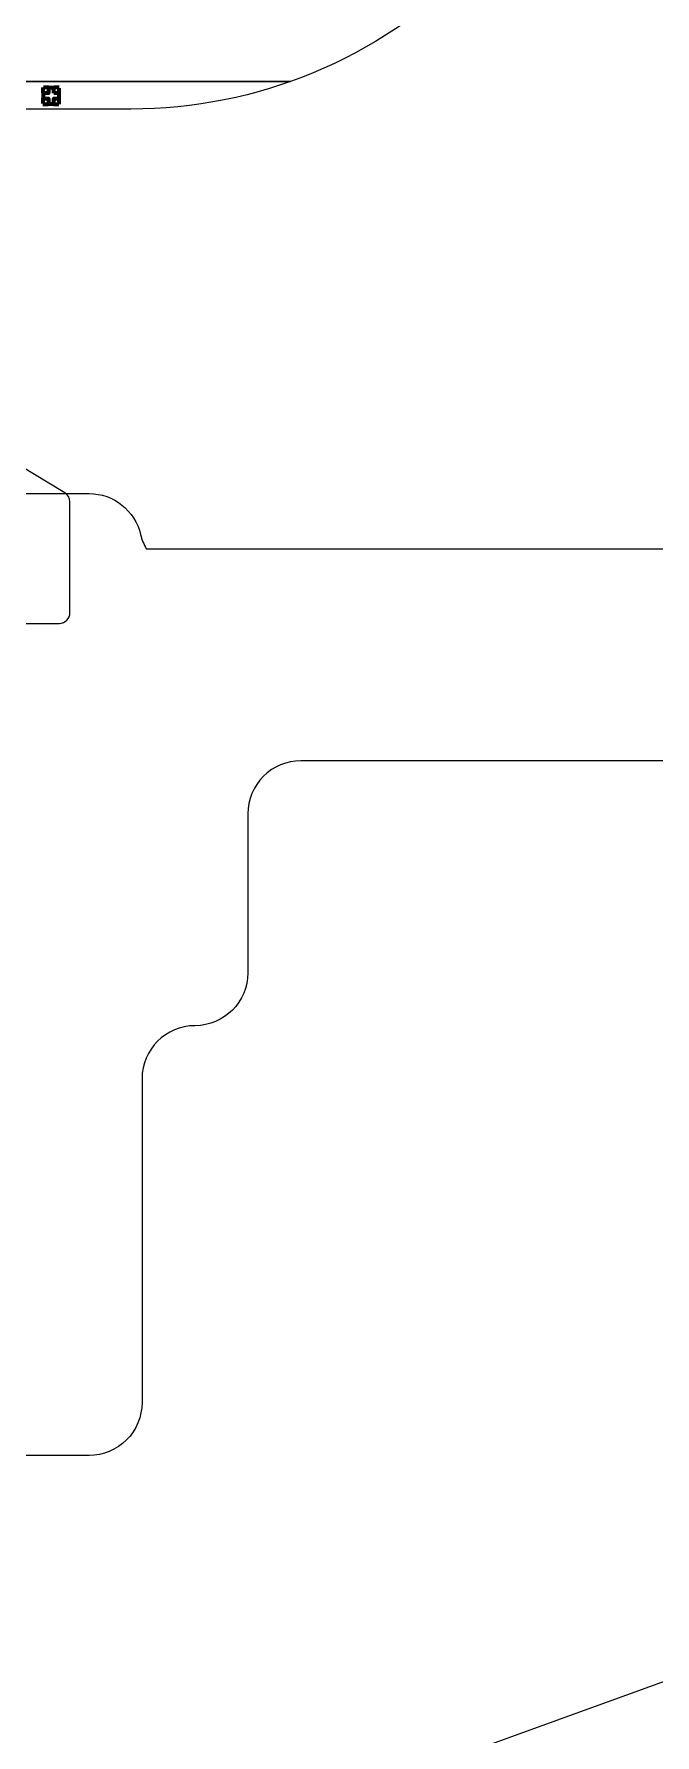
# Model space of a CAD drawing. Header units: inches. Extents: x 1765 to 5217, y -1519 to 441.
# Drawn here: x 4118.29 to 4130.01, y -792.22 to -760.11 of the extents above; entities that cross this region are included whole.
import ezdxf

# ---------------------------------------------------------------- set-up
doc = ezdxf.new("R2010")
doc.units = ezdxf.units.IN
doc.header["$MEASUREMENT"] = 0
doc.linetypes.add('DOT', pattern=[0.2, 0.1, -0.1])
for name, color, linetype, lineweight in [('DIM', 3, 'Continuous', 15), ('Mark', 7, 'Continuous', 13), ('注释', 2, 'Continuous', 13)]:
    doc.layers.add(name, color=color, linetype=linetype, lineweight=lineweight)

msp = doc.modelspace()

# ---------------------------------------------------------------- linework, layer by layer
msp.add_lwpolyline([(4129.116, -726.815), (4129.116, -752.53, -0.414214), (4120.116, -761.53), (4103.329, -761.53, -0.414214), (4094.329, -752.53), (4094.329, -726.815, -0.414214), (4102.749, -718.395), (4120.696, -718.395, -0.414214)], format="xyb", close=True)
at = {"color": 2}
msp.add_lwpolyline([(4129.116, -726.815), (4129.116, -752.53, -0.414214), (4120.116, -761.53), (4103.329, -761.53, -0.414214), (4094.329, -752.53), (4094.329, -726.815, -0.414214), (4102.749, -718.395), (4120.696, -718.395, -0.414214)], format="xyb", close=True, dxfattribs=at)
msp.add_lwpolyline([(4100.314, -761.01), (4123.13, -761.01)], close=True)
msp.add_lwpolyline([(4104.677, -771.237), (4118.767, -771.237, 0.414214), (4118.967, -771.037), (4118.967, -768.943, 0.263643), (4118.87, -768.772), (4117.478, -767.938, -0.263643)], format="xyb")
at = {"color": 1}
for points in [[(4096.229, -769.787, -0.414214), (4097.229, -768.787), (4119.327, -768.787, -0.348147), (4120.301, -769.559, 0.073355), (4120.408, -769.83), (4138.179, -769.83, -0.414214)], [(4135.179, -773.83), (4123.326, -773.83, 0.414214), (4122.326, -774.83), (4122.326, -777.83, -0.414067), (4121.327, -778.83, 0.414067), (4120.327, -779.83), (4120.327, -785.941, -0.414214), (4119.327, -786.941), (4110.25, -786.941, -0.21979), (4109.489, -786.589, 0.21979), (4108.727, -786.237), (4097.229, -786.237, -0.414214), (4096.229, -785.237), (4096.229, -769.787)]]:
    msp.add_lwpolyline(points, format="xyb", dxfattribs=at)
at = {"layer": 'DIM', "color": 1}
msp.add_line((5216.637, -397.809), (3352.352, -1072.853), dxfattribs=at)
at = {"layer": 'Mark', "linetype": 'Continuous', "lineweight": 100}
msp.add_lwpolyline([(4118.661, -761.23), (4118.661, -761.13), (4118.561, -761.13), (4118.561, -761.23), (4118.461, -761.23), (4118.461, -761.33), (4118.561, -761.33), (4118.561, -761.43), (4118.661, -761.43), (4118.661, -761.33), (4118.761, -761.33), (4118.761, -761.23)], close=True, dxfattribs=at)
msp.add_lwpolyline([(4118.661, -761.23), (4118.661, -761.13), (4118.561, -761.13), (4118.561, -761.23), (4118.461, -761.23), (4118.461, -761.33), (4118.561, -761.33), (4118.561, -761.43), (4118.661, -761.43), (4118.661, -761.33), (4118.761, -761.33), (4118.761, -761.23)], close=True, dxfattribs=at)
at = {"layer": '注释', "color": 8, "linetype": 'DOT', "lineweight": 100}
msp.add_lwpolyline([(4118.456, -761.435), (4118.766, -761.435), (4118.766, -761.125), (4118.456, -761.125)], close=True, dxfattribs=at)
msp.add_lwpolyline([(4118.456, -761.435), (4118.766, -761.435), (4118.766, -761.125), (4118.456, -761.125)], close=True, dxfattribs=at)

doc.saveas('drawing.dxf')
